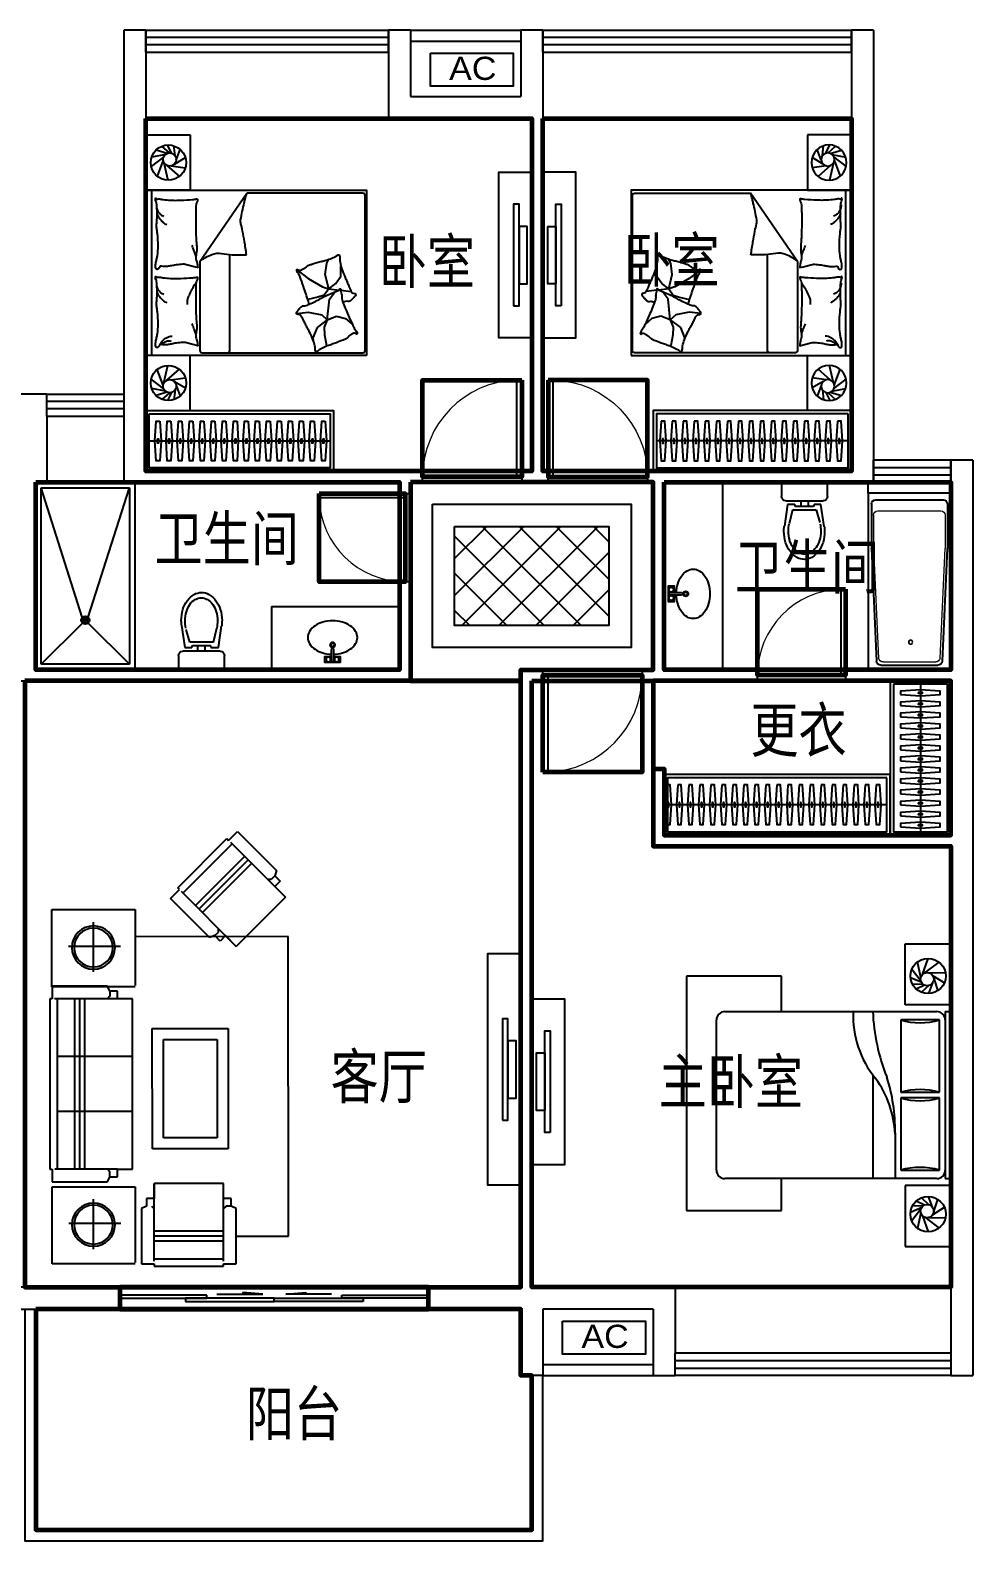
# Model space of a CAD drawing. Extents: x 864767 to 895467, y -830733 to -803533.
# Drawn here: x 886917 to 895467, y -817233 to -803533 of the extents above; entities that cross this region are included whole.
import ezdxf

# ---------------------------------------------------------------- set-up
doc = ezdxf.new("R2010")
doc.units = 0
doc.header["$LTSCALE"] = 1000
doc.header["$MEASUREMENT"] = 0
doc.layers.get('0').update_dxf_attribs({"linetype": 'CONTINUOUS'})
for name, color, linetype in [('0-栏杆', 165, 'CONTINUOUS'), ('area', 6, 'CONTINUOUS'), ('BALCONY', 147, 'CONTINUOUS'), ('BATH', 8, 'CONTINUOUS'), ('F', 8, 'CONTINUOUS'), ('FUR', 8, 'CONTINUOUS'), ('K_EQUIPMENT', 4, 'CONTINUOUS'), ('text', 75, 'CONTINUOUS'), ('TOTHER', 145, 'CONTINUOUS'), ('WALL', 2, 'CONTINUOUS'), ('WC', 157, 'CONTINUOUS'), ('WINDOW', 4, 'CONTINUOUS'), ('家具', 8, 'CONTINUOUS')]:
    doc.layers.add(name, color=color, linetype=linetype)
for name, color, linetype, lineweight in [('GT_卧室', 1, 'CONTINUOUS', 60), ('GT_卫生间', 5, 'CONTINUOUS', 60), ('GT_客厅', 2, 'CONTINUOUS', 60), ('GT_衣帽间', 85, 'CONTINUOUS', 60), ('GT_过道', 30, 'CONTINUOUS', 60), ('GT_门', 245, 'CONTINUOUS', 60), ('GT_阳台', 6, 'CONTINUOUS', 60)]:
    doc.layers.add(name, color=color, linetype=linetype, lineweight=lineweight)
doc.styles.add('HZ', font='zbtxt.shx', dxfattribs={"bigfont": 'zbhz.shx'})
doc.styles.add('黑体', font='simhei.ttf')

# ---------------------------------------------------------------- blocks, each defined once
blk = doc.blocks.new('*U34')
blk.add_line((-970, -275), (1020, -275))
for points in [[(-1000, 0), (1050, 0), (1050, -550), (-1000, -550)], [(-970, -30), (1020, -30), (1020, -520), (-970, -520)]]:
    blk.add_lwpolyline(points, close=True)
at = {"elevation": 0}
for points in [[(-874, -95), (-862, -275), (-874, -455), (-906, -455), (-918, -275), (-906, -95)], [(-774, -95), (-762, -275), (-774, -455), (-806, -455), (-818, -275), (-806, -95)], [(-674, -95), (-662, -275), (-674, -455), (-706, -455), (-718, -275), (-706, -95)], [(-574, -95), (-562, -275), (-574, -455), (-606, -455), (-618, -275), (-606, -95)], [(-474, -95), (-462, -275), (-474, -455), (-506, -455), (-518, -275), (-506, -95)], [(-374, -95), (-362, -275), (-374, -455), (-406, -455), (-418, -275), (-406, -95)], [(-274, -95), (-262, -275), (-274, -455), (-306, -455), (-318, -275), (-306, -95)], [(-174, -95), (-162, -275), (-174, -455), (-206, -455), (-218, -275), (-206, -95)], [(-74, -95), (-62, -275), (-74, -455), (-106, -455), (-118, -275), (-106, -95)], [(26, -95), (38, -275), (26, -455), (-6, -455), (-18, -275), (-6, -95)], [(126, -95), (138, -275), (126, -455), (94, -455), (82, -275), (94, -95)], [(226, -95), (238, -275), (226, -455), (194, -455), (182, -275), (194, -95)], [(326, -95), (338, -275), (326, -455), (294, -455), (282, -275), (294, -95)], [(426, -95), (438, -275), (426, -455), (394, -455), (382, -275), (394, -95)], [(526, -95), (538, -275), (526, -455), (494, -455), (482, -275), (494, -95)], [(626, -95), (638, -275), (626, -455), (594, -455), (582, -275), (594, -95)], [(726, -95), (738, -275), (726, -455), (694, -455), (682, -275), (694, -95)], [(826, -95), (838, -275), (826, -455), (794, -455), (782, -275), (794, -95)], [(926, -95), (938, -275), (926, -455), (894, -455), (882, -275), (894, -95)], [(1026, -95), (1038, -275), (1026, -455), (994, -455), (982, -275), (994, -95)]]:
    blk.add_lwpolyline(points, close=True, dxfattribs=at)
at = {"ltscale": 15, "elevation": 0}
for points in [[(-894, -255), (-886, -255), (-886, -295), (-894, -295)], [(-794, -255), (-786, -255), (-786, -295), (-794, -295)], [(-694, -255), (-686, -255), (-686, -295), (-694, -295)], [(-594, -255), (-586, -255), (-586, -295), (-594, -295)], [(-494, -255), (-486, -255), (-486, -295), (-494, -295)], [(-394, -255), (-386, -255), (-386, -295), (-394, -295)], [(-294, -255), (-286, -255), (-286, -295), (-294, -295)], [(-194, -255), (-186, -255), (-186, -295), (-194, -295)], [(-94, -255), (-86, -255), (-86, -295), (-94, -295)], [(6, -255), (14, -255), (14, -295), (6, -295)], [(106, -255), (114, -255), (114, -295), (106, -295)], [(206, -255), (214, -255), (214, -295), (206, -295)], [(306, -255), (314, -255), (314, -295), (306, -295)], [(406, -255), (414, -255), (414, -295), (406, -295)], [(506, -255), (514, -255), (514, -295), (506, -295)], [(606, -255), (614, -255), (614, -295), (606, -295)], [(706, -255), (714, -255), (714, -295), (706, -295)], [(806, -255), (814, -255), (814, -295), (806, -295)], [(906, -255), (914, -255), (914, -295), (906, -295)], [(1006, -255), (1014, -255), (1014, -295), (1006, -295)]]:
    blk.add_lwpolyline(points, close=True, dxfattribs=at)
blk = doc.blocks.new('*U35')
blk.add_line((-970, -275), (370, -275))
for points in [[(-1000, 0), (400, 0), (400, -550), (-1000, -550)], [(-970, -30), (370, -30), (370, -520), (-970, -520)]]:
    blk.add_lwpolyline(points, close=True)
at = {"elevation": 0}
for points in [[(-874, -95), (-862, -275), (-874, -455), (-906, -455), (-918, -275), (-906, -95)], [(-774, -95), (-762, -275), (-774, -455), (-806, -455), (-818, -275), (-806, -95)], [(-674, -95), (-662, -275), (-674, -455), (-706, -455), (-718, -275), (-706, -95)], [(-574, -95), (-562, -275), (-574, -455), (-606, -455), (-618, -275), (-606, -95)], [(-474, -95), (-462, -275), (-474, -455), (-506, -455), (-518, -275), (-506, -95)], [(-374, -95), (-362, -275), (-374, -455), (-406, -455), (-418, -275), (-406, -95)], [(-274, -95), (-262, -275), (-274, -455), (-306, -455), (-318, -275), (-306, -95)], [(-174, -95), (-162, -275), (-174, -455), (-206, -455), (-218, -275), (-206, -95)], [(-74, -95), (-62, -275), (-74, -455), (-106, -455), (-118, -275), (-106, -95)], [(26, -95), (38, -275), (26, -455), (-6, -455), (-18, -275), (-6, -95)], [(126, -95), (138, -275), (126, -455), (94, -455), (82, -275), (94, -95)], [(226, -95), (238, -275), (226, -455), (194, -455), (182, -275), (194, -95)], [(326, -95), (338, -275), (326, -455), (294, -455), (282, -275), (294, -95)]]:
    blk.add_lwpolyline(points, close=True, dxfattribs=at)
at = {"ltscale": 15, "elevation": 0}
for points in [[(-894, -255), (-886, -255), (-886, -295), (-894, -295)], [(-794, -255), (-786, -255), (-786, -295), (-794, -295)], [(-694, -255), (-686, -255), (-686, -295), (-694, -295)], [(-594, -255), (-586, -255), (-586, -295), (-594, -295)], [(-494, -255), (-486, -255), (-486, -295), (-494, -295)], [(-394, -255), (-386, -255), (-386, -295), (-394, -295)], [(-294, -255), (-286, -255), (-286, -295), (-294, -295)], [(-194, -255), (-186, -255), (-186, -295), (-194, -295)], [(-94, -255), (-86, -255), (-86, -295), (-94, -295)], [(6, -255), (14, -255), (14, -295), (6, -295)], [(106, -255), (114, -255), (114, -295), (106, -295)], [(206, -255), (214, -255), (214, -295), (206, -295)], [(306, -255), (314, -255), (314, -295), (306, -295)]]:
    blk.add_lwpolyline(points, close=True, dxfattribs=at)
blk = doc.blocks.new('A$C0A1D271E')
at = {"layer": '家具', "color": 252}
for p, q in [((56, 202), (27, 398)), ((100, 250), (71, 377)), ((316, 250), (348, 364)), ((389, 400), (359, 202)), ((40, 168), (378, 168)), ((123, 202), (56, 202)), ((100, 250), (316, 250)), ((128, 220), (123, 202)), ((290, 220), (128, 220)), ((175, 168), (175, 220)), ((242, 168), (242, 220)), ((297, 202), (290, 220)), ((359, 202), (297, 202)), ((0, 0), (0, 128)), ((418, 0), (0, 0)), ((418, 128), (418, 0))]:
    blk.add_line(p, q, dxfattribs=at)
for centre, radius, start, end in [((208, 565), 135, 89.7075, 119.5446), ((208, 565), 135, 59.8705, 89.7075), ((293, 469), 266, 143.8717, 163.0538), ((287, 464), 221, 144.9339, 163.7883), ((241, 507), 201, 119.5446, 143.8717), ((241, 497), 164, 120.5452, 144.9339), ((211, 547), 105, 90, 120.5452), ((211, 547), 105, 59.4548, 90), ((181, 497), 164, 35.0661, 59.4548), ((175, 508), 201, 35.5434, 59.8705), ((134, 464), 221, 16.2117, 35.0661), ((123, 470), 266, 16.3613, 35.5434), ((375, 444), 352, 163.0538, 179.7075), ((375, 444), 352, 179.7075, 187.4876), ((362, 443), 298, 163.7883, 180), ((362, 443), 298, 180, 192.7964), ((60, 443), 298, 0, 16.2117), ((60, 443), 298, 347.2036, 0), ((40, 446), 352, 359.7075, 16.3613), ((40, 446), 352, 352.2311, 359.7075), ((40, 128), 40, 90, 180), ((378, 128), 40, 0, 90)]:
    blk.add_arc(centre, radius, start, end, dxfattribs=at)
blk = doc.blocks.new('A$C6BB233E2')
at = {"layer": 'TOTHER', "color": 252}
blk.add_lwpolyline([(237, 304, -0.059092), (314, 292, -0.080492), (384, 259, -0.107066), (434, 207, -0.138385), (450, 152, -0.138385), (434, 97, -0.107066), (384, 45, -0.080492), (314, 12, -0.068315), (225, 0, -0.068315), (136, 12, -0.080492), (66, 45, -0.107066), (15, 97, -0.138385), (0, 152, -0.138385), (15, 207, -0.107066), (66, 259, -0.080492), (136, 292, -0.059092), (213, 304, -0.059092)], format="xyb", dxfattribs=at)
blk.add_lwpolyline([(237, 323), (295, 323), (295, 378), (154, 378), (154, 323), (213, 323)], dxfattribs=at)
blk.add_lwpolyline([(237, 356), (237, 265, -0.075451), (236, 259, -0.085787), (234, 254, -0.106069), (229, 250, -0.126813), (225, 249, -0.126813), (220, 250, -0.106069), (216, 254, -0.085787), (214, 259, -0.075451), (213, 265), (213, 356, -0.075451), (214, 363, -0.085787), (216, 368, -0.106069), (220, 371, -0.126813), (225, 373, -0.126813), (229, 371, -0.106069), (234, 368, -0.085787), (236, 363, -0.075451)], format="xyb", close=True, dxfattribs=at)
for centre, radius in [((187, 351), 21.7), ((263, 351), 21.7), ((225, 220), 23.7), ((225, 220), 16)]:
    blk.add_circle(centre, radius, dxfattribs=at)
blk = doc.blocks.new('A$C79890BC7')
at = {"color": 252}
for points in [[(2140, 718159), (2091, 718159), (2091, 719080), (2140, 719080)], [(2091, 718359), (2018, 718359), (2018, 718880), (2091, 718880)]]:
    blk.add_lwpolyline(points, close=True, dxfattribs=at)
blk = doc.blocks.new('A$C6AB5504A')
at = {"layer": 'F'}
for p, q in [((1985, 2744), (2397, 2744)), ((1985, 2191), (1985, 2744)), ((2397, 2744), (2397, 2191)), ((2142, 2467), (2193, 2612)), ((2124, 2411), (2044, 2511)), ((2126, 2439), (2095, 2579)), ((2163, 2480), (2291, 2578)), ((2198, 2481), (2349, 2484)), ((862, 2449), (0, 2449)), ((0, 2449), (0, 325)), ((862, 2129), (862, 2449)), ((2130, 2396), (2033, 2436)), ((2143, 2379), (2052, 2375)), ((2159, 2368), (2084, 2334)), ((2198, 2365), (2133, 2304)), ((2233, 2390), (2196, 2292)), ((2232, 2458), (2340, 2390)), ((2243, 2428), (2281, 2319)), ((348, 2129), (2271, 2129)), ((2397, 2191), (1985, 2191)), ((2346, 2129), (2397, 2129)), ((2346, 2129), (2346, 615)), ((2397, 2129), (2397, 615)), ((273, 690), (273, 2053)), ((2296, 2053), (1943, 2053)), ((1943, 2053), (1943, 1397)), ((2296, 1397), (2296, 2053)), ((1690, 1549), (1690, 615)), ((1943, 1397), (2296, 1397)), ((2296, 1347), (1943, 1347)), ((1943, 1347), (1943, 690)), ((2296, 690), (2296, 1347)), ((1892, 1031), (1892, 615)), ((1943, 690), (2296, 690)), ((2271, 615), (348, 615)), ((862, 325), (862, 615)), ((2397, 553), (1985, 553)), ((1985, 553), (1985, 0)), ((2346, 615), (2397, 615)), ((2397, 0), (2397, 553)), ((2198, 378), (2133, 440)), ((2233, 354), (2196, 452)), ((2243, 316), (2281, 425)), ((0, 325), (862, 325)), ((2130, 348), (2033, 307)), ((2124, 333), (2044, 232)), ((2143, 365), (2052, 368)), ((2159, 375), (2084, 409)), ((2126, 305), (2095, 165)), ((2142, 276), (2193, 132)), ((2232, 286), (2340, 354)), ((2163, 264), (2291, 166)), ((2198, 262), (2349, 259)), ((1985, 0), (2397, 0))]:
    blk.add_line(p, q, dxfattribs=at)
for centre, radius in [((2192, 2452), 160), ((2183, 2423), 60), ((2192, 292), 160), ((2183, 320), 60)]:
    blk.add_circle(centre, radius, dxfattribs=at)
for centre, radius, start, end in [((348, 2053), 75.7, 90, 180), ((2403, 2091), 892, 177.5673, 219.5461), ((3545, 2214), 1857, 182.616, 201.4069), ((2271, 2053), 75.7, 0, 90), ((2119, 2659), 631, 253.7398, 286.2602), ((965, 977), 928, 2.5398, 36.0403), ((309, 1052), 1584, 359.2582, 17.8034), ((2119, 791), 631, 73.7398, 106.2602), ((2119, 1952), 631, 253.7398, 286.2602), ((348, 690), 75.7, 180, 270), ((2119, 85), 631, 73.7398, 106.2602), ((2271, 690), 75.7, 270, 0)]:
    blk.add_arc(centre, radius, start, end, dxfattribs=at)
blk = doc.blocks.new('66666')
at = {"layer": 'FUR'}
for p, q in [((-313037, -721735), (-313037, -721235)), ((-313037, -721235), (-312637, -721235)), ((-312637, -721235), (-312637, -721735)), ((-312875, -721433), (-312989, -721521)), ((-312859, -721411), (-312985, -721436)), ((-312845, -721403), (-312945, -721372)), ((-312824, -721398), (-312892, -721337)), ((-312805, -721400), (-312840, -721326)), ((-312773, -721423), (-312783, -721334)), ((-312779, -721500), (-312679, -721441)), ((-312762, -721465), (-312727, -721366)), ((-312881, -721465), (-312935, -721609)), ((-312874, -721488), (-312838, -721646)), ((-312847, -721512), (-312734, -721612)), ((-312807, -721516), (-312680, -721533)), ((-312637, -721735), (-313037, -721735)), ((-312985, -723235), (-312985, -721735)), ((-312548, -722382), (-312121, -721764)), ((-311069, -721764), (-312121, -721764)), ((-311049, -723190), (-311049, -721784)), ((-312548, -722382), (-312548, -723190)), ((-312276, -723190), (-312276, -722320)), ((-311410, -722501), (-311397, -722399)), ((-311397, -722399), (-311377, -722363)), ((-311669, -722458), (-311565, -722537)), ((-311565, -722537), (-311434, -722612)), ((-311379, -722630), (-311410, -722501)), ((-311316, -722581), (-311268, -722515)), ((-311268, -722515), (-311268, -722422)), ((-311434, -722612), (-311379, -722630)), ((-311379, -722630), (-311420, -722687)), ((-311379, -722630), (-311316, -722581)), ((-311379, -722630), (-311285, -722642)), ((-311337, -722676), (-311328, -722663)), ((-311270, -722644), (-311175, -722655)), ((-311478, -722707), (-311567, -722727)), ((-311420, -722687), (-311478, -722707)), ((-311392, -722911), (-311373, -722725)), ((-311373, -722725), (-311337, -722676)), ((-311669, -722854), (-311566, -722841)), ((-311566, -722841), (-311443, -722866)), ((-311392, -722911), (-311485, -722980)), ((-311443, -722866), (-311392, -722911)), ((-311392, -722911), (-311419, -722978)), ((-311392, -722911), (-311309, -722880)), ((-311309, -722880), (-311227, -722901)), ((-311227, -722901), (-311164, -722954)), ((-311485, -722980), (-311523, -723075)), ((-311523, -723075), (-311519, -723099)), ((-311419, -722978), (-311416, -723047)), ((-311416, -723047), (-311399, -723145)), ((-312528, -723210), (-311069, -723210)), ((-311399, -723145), (-311392, -723148)), ((-312638, -723235), (-313037, -723235)), ((-312637, -723235), (-313037, -723235)), ((-313037, -723235), (-313037, -723735)), ((-312874, -723483), (-312838, -723325)), ((-312847, -723459), (-312734, -723359)), ((-312637, -723735), (-312637, -723235)), ((-312875, -723537), (-312989, -723450)), ((-312881, -723505), (-312935, -723362)), ((-312807, -723455), (-312680, -723438)), ((-312779, -723471), (-312679, -723530)), ((-312859, -723560), (-312985, -723535)), ((-312845, -723568), (-312945, -723599)), ((-312824, -723573), (-312892, -723634)), ((-312805, -723570), (-312840, -723645)), ((-312773, -723548), (-312783, -723637)), ((-312762, -723506), (-312727, -723605)), ((-313037, -723735), (-312637, -723735))]:
    blk.add_line(p, q, dxfattribs=at)
blk.add_lwpolyline([(-311037, -723235), (-313037, -723235), (-313037, -721735), (-311037, -721735)], close=True, dxfattribs=at)
for points in [[(-312910, -722425, -0.263368), (-312929, -722453, -0.494818), (-312948, -722444, -0.049225), (-312949, -722426, -0.036831), (-312948, -722403, -0.031893), (-312940, -722365, 0.035782), (-312933, -722331, 0.032941), (-312927, -722241, 0.026564), (-312933, -722130, 0.017905), (-312938, -722092, -0.033397), (-312940, -722072, -0.03204), (-312939, -722035, 0.018442), (-312936, -721971, 0.010837), (-312937, -721906, 0.014624), (-312940, -721858, 0.111249), (-312947, -721836, -0.153708), (-312951, -721819, -0.076444), (-312950, -721811, -0.215512), (-312948, -721809, -0.585858), (-312945, -721812, 0.363489), (-312942, -721817, 0.191716), (-312931, -721817, -0.129675), (-312914, -721815, -0.01735), (-312897, -721818, 0.019326), (-312882, -721821, 0.018818), (-312814, -721827, 0.021828), (-312754, -721828, 0.006204), (-312721, -721827, 0.001963), (-312614, -721821, 0.028341), (-312578, -721816, -0.117014), (-312569, -721817, -0.36606), (-312568, -721818, -0.03973), (-312570, -721832, -0.048309), (-312576, -721846, 0.062981), (-312580, -721856, 0.04058), (-312583, -721880, 0.014345), (-312585, -721946, 0.005484), (-312585, -722072, 0.007153), (-312582, -722168, 0.008762), (-312579, -722211, -0.008153), (-312576, -722256, -0.06251), (-312581, -722313, 0.078669), (-312583, -722359, 0.047825), (-312578, -722381, -0.034494), (-312570, -722412, -0.023571), (-312567, -722437, -0.510228), (-312569, -722438), (-312599, -722431), (-312681, -722410, 0.073041), (-312701, -722408, 0.023305), (-312762, -722414, 0.018299), (-312785, -722418, -0.01097), (-312823, -722425, -0.042281), (-312857, -722428, -0.027201), (-312910, -722425)], [(-312125, -722321, 0.007867), (-312143, -722204, 0.009508), (-312161, -722107, 0.006616), (-312175, -722042, -0.023828), (-312179, -722024, -0.080713), (-312178, -722005, -0.009591), (-312146, -721853, -0.013133), (-312138, -721819, -0.007859), (-312121, -721764)], [(-312942, -721869, 0.088153), (-312938, -721904, 0.088153), (-312923, -721935, 0.077547), (-312902, -721957, 0.077547), (-312874, -721971)], [(-312936, -721951, 0.027842), (-312926, -721975, 0.048685), (-312918, -721988, 0.023666), (-312893, -722016, 0.031223), (-312873, -722035, 0.046801), (-312865, -722040, 0.023191), (-312848, -722048)], [(-312583, -722335, 0.009729), (-312592, -722308, 0.009729), (-312602, -722281, 0.007971), (-312611, -722259, 0.007971), (-312621, -722237)], [(-312548, -722382, -0.085272), (-312438, -722319, -0.124044), (-312351, -722309), (-312255, -722323), (-312125, -722321)], [(-311556, -722772, 0.025626), (-311559, -722760, 0.0108), (-311601, -722631, 0.00456), (-311632, -722543, 0.01125), (-311646, -722508, 0.069394), (-311657, -722489, -0.079756), (-311666, -722473, -0.106399), (-311669, -722458, -0.328642), (-311665, -722454, -0.299547), (-311659, -722456, 0.189917), (-311650, -722462, 0.033518), (-311640, -722463, 0.075627), (-311635, -722462, 0.053489), (-311627, -722459, 0.017838), (-311605, -722447, 0.038394), (-311581, -722430, -0.059529), (-311565, -722420, -0.035943), (-311539, -722409, -0.011245), (-311452, -722384, -0.006203), (-311413, -722373, 0.010783), (-311390, -722367, 0.019485), (-311377, -722363, 0.005062), (-311326, -722343, 0.101392), (-311301, -722326, -0.223768), (-311288, -722321, -0.25558), (-311283, -722325, -0.081563), (-311278, -722340, -0.071805), (-311278, -722357, 0.069985), (-311278, -722375, 0.03546), (-311265, -722434, 0.029432), (-311240, -722503, 0.001554), (-311226, -722537, -0.00152), (-311211, -722571, -0.004735), (-311196, -722606, 0.00382), (-311178, -722650, 0.296001), (-311146, -722672, -0.649774), (-311137, -722693, -0.02319), (-311142, -722698, 0.0288), (-311145, -722701, 0.005727), (-311151, -722708, -0.004358), (-311159, -722717, -0.027528), (-311176, -722734, -0.046214), (-311187, -722742, -0.194121), (-311204, -722745, 0.133719), (-311228, -722746, 0.005779), (-311250, -722754, 0.008882)], [(-312910, -723134, -0.263368), (-312929, -723162, -0.494818), (-312948, -723153, -0.049225), (-312949, -723136, -0.036831), (-312948, -723112, -0.031893), (-312940, -723074, 0.035782), (-312933, -723040, 0.032941), (-312927, -722950, 0.026564), (-312933, -722839, 0.017905), (-312938, -722802, -0.033397), (-312940, -722781, -0.03204), (-312939, -722744, 0.018442), (-312936, -722680, 0.010837), (-312937, -722615, 0.014624), (-312940, -722567, 0.111249), (-312947, -722545, -0.153708), (-312951, -722528, -0.076444), (-312950, -722520, -0.215512), (-312948, -722519, -0.585858), (-312945, -722521, 0.363489), (-312942, -722526, 0.191716), (-312931, -722526, -0.129675), (-312914, -722524, -0.01735), (-312897, -722527, 0.019326), (-312882, -722530, 0.018818), (-312814, -722536, 0.021828), (-312754, -722537, 0.006204), (-312721, -722536, 0.001963), (-312614, -722530, 0.028341), (-312578, -722526, -0.117014), (-312569, -722526, -0.36606), (-312568, -722527, -0.03973), (-312570, -722541, -0.048309), (-312576, -722555, 0.062981), (-312580, -722565, 0.04058), (-312583, -722589, 0.014345), (-312585, -722656, 0.005484), (-312585, -722781, 0.007153), (-312582, -722877, 0.008762), (-312579, -722920, -0.008153), (-312576, -722965, -0.06251), (-312581, -723023, 0.078669), (-312583, -723068, 0.047825), (-312578, -723091, -0.034494), (-312570, -723121, -0.023571), (-312567, -723147, -0.510228), (-312569, -723148), (-312599, -723140), (-312681, -723119, 0.073041), (-312701, -723118, 0.023305), (-312762, -723123, 0.018299), (-312785, -723127, -0.01097), (-312823, -723135, -0.042281), (-312857, -723138, -0.027201), (-312910, -723135)], [(-312942, -722579, 0.088153), (-312938, -722613, 0.088153), (-312923, -722644, 0.077547), (-312902, -722666, 0.077547), (-312874, -722680)], [(-312936, -722661, 0.027842), (-312926, -722684, 0.048685), (-312918, -722697, 0.023666), (-312893, -722725, 0.031223), (-312873, -722744, 0.046801), (-312865, -722749, 0.023191), (-312848, -722757)], [(-312582, -722575, 0.016108), (-312608, -722614, 0.024599), (-312623, -722641, 0.009477), (-312646, -722690, 0.015937), (-312659, -722719, 0.072521), (-312662, -722736, 0.033339), (-312662, -722772)], [(-312583, -723044, 0.009729), (-312592, -723017, 0.009729), (-312602, -722990, 0.007971), (-312611, -722968, 0.007971), (-312621, -722947)], [(-312910, -723135, -0.077379), (-312885, -723100, -0.077379), (-312850, -723074, -0.047525), (-312825, -723064, -0.047525), (-312799, -723059)], [(-312894, -723136, -0.05369), (-312881, -723122, -0.070312), (-312869, -723114, -0.015448), (-312860, -723110, -0.013244), (-312850, -723106, -0.082127), (-312832, -723103, -0.064164), (-312809, -723106)]]:
    blk.add_lwpolyline(points, format="xyb", dxfattribs=at)
blk.add_lwpolyline([(-311454, -723177, 0.101392), (-311478, -723196, -0.223768), (-311491, -723202, -0.25558), (-311496, -723199, -0.081563), (-311502, -723184, -0.071805), (-311503, -723167, 0.069985), (-311505, -723149, 0.03546), (-311522, -723091, 0.029432), (-311552, -723024, 0.001554), (-311569, -722992, -0.00152), (-311586, -722959, -0.004735), (-311604, -722925, 0.00382), (-311625, -722883, 0.296001), (-311659, -722863, -0.649774), (-311669, -722843, -0.02319), (-311665, -722838, 0.0288), (-311662, -722834, 0.005727), (-311657, -722827, -0.004358), (-311650, -722818, -0.027528), (-311634, -722799, -0.046214), (-311623, -722790, -0.194121), (-311607, -722786, 0.133719), (-311583, -722783, 0.011505), (-311541, -722764, 0.008882), (-311487, -722738, 0.012426), (-311419, -722701, -0.033612), (-311393, -722688), (-311336, -722665), (-311293, -722647, 0.224341), (-311280, -722633, -0.722772), (-311271, -722633, -0.103513), (-311270, -722636, 0.053465), (-311270, -722644, 0.030109), (-311265, -722667, -0.031436), (-311261, -722689, -0.05324), (-311261, -722704, 0.05518), (-311260, -722719, 0.056271), (-311254, -722744, 0.0108), (-311202, -722870, 0.00456), (-311164, -722954, 0.01125), (-311148, -722988, 0.069394), (-311135, -723006, -0.079756), (-311125, -723022, -0.106399), (-311121, -723037, -0.328642), (-311125, -723041, -0.299547), (-311131, -723039, 0.189917), (-311140, -723034, 0.033518), (-311151, -723034, 0.075627), (-311155, -723035, 0.053489), (-311163, -723038, 0.017838), (-311184, -723052, 0.038394), (-311207, -723071, -0.059529), (-311222, -723083, -0.035943), (-311247, -723095, -0.011245), (-311331, -723127, -0.006203), (-311370, -723141, 0.010783), (-311392, -723148, 0.019485), (-311405, -723154, 0.005062)], format="xyb", close=True, dxfattribs=at)
for centre, radius in [((-312833, -721486), 160), ((-312822, -721458), 60), ((-312833, -723485), 160), ((-312822, -723513), 60)]:
    blk.add_circle(centre, radius, dxfattribs=at)
for centre, start, end in [((-311069, -721784), 0, 90), ((-312528, -723190), 180, 270), ((-312296, -723190), 270, 0), ((-311069, -723190), 270, 0)]:
    blk.add_arc(centre, 20, start, end, dxfattribs=at)
at = {"layer": 'FUR', "oblique": -180, "text_generation_flag": 4, "width": 0.8, "flags": 9}
for tag, p in [('XSIZE', (-312833, -721486)), ('YSIZE', (-312833, -721486)), ('XSIZE', (-312833, -723485)), ('YSIZE', (-312833, -723485))]:
    blk.add_attdef(tag, p, '', height=0.5, rotation=180, dxfattribs=at)
blk = doc.blocks.new('*U36')
blk.add_line((-970, -275), (770, -275))
for points in [[(-1000, 0), (800, 0), (800, -550), (-1000, -550)], [(-970, -30), (770, -30), (770, -520), (-970, -520)]]:
    blk.add_lwpolyline(points, close=True)
at = {"elevation": 0}
for points in [[(-874, -95), (-862, -275), (-874, -455), (-906, -455), (-918, -275), (-906, -95)], [(-774, -95), (-762, -275), (-774, -455), (-806, -455), (-818, -275), (-806, -95)], [(-674, -95), (-662, -275), (-674, -455), (-706, -455), (-718, -275), (-706, -95)], [(-574, -95), (-562, -275), (-574, -455), (-606, -455), (-618, -275), (-606, -95)], [(-474, -95), (-462, -275), (-474, -455), (-506, -455), (-518, -275), (-506, -95)], [(-374, -95), (-362, -275), (-374, -455), (-406, -455), (-418, -275), (-406, -95)], [(-274, -95), (-262, -275), (-274, -455), (-306, -455), (-318, -275), (-306, -95)], [(-174, -95), (-162, -275), (-174, -455), (-206, -455), (-218, -275), (-206, -95)], [(-74, -95), (-62, -275), (-74, -455), (-106, -455), (-118, -275), (-106, -95)], [(26, -95), (38, -275), (26, -455), (-6, -455), (-18, -275), (-6, -95)], [(126, -95), (138, -275), (126, -455), (94, -455), (82, -275), (94, -95)], [(226, -95), (238, -275), (226, -455), (194, -455), (182, -275), (194, -95)], [(326, -95), (338, -275), (326, -455), (294, -455), (282, -275), (294, -95)], [(426, -95), (438, -275), (426, -455), (394, -455), (382, -275), (394, -95)], [(526, -95), (538, -275), (526, -455), (494, -455), (482, -275), (494, -95)], [(626, -95), (638, -275), (626, -455), (594, -455), (582, -275), (594, -95)], [(726, -95), (738, -275), (726, -455), (694, -455), (682, -275), (694, -95)]]:
    blk.add_lwpolyline(points, close=True, dxfattribs=at)
at = {"ltscale": 15, "elevation": 0}
for points in [[(-894, -255), (-886, -255), (-886, -295), (-894, -295)], [(-794, -255), (-786, -255), (-786, -295), (-794, -295)], [(-694, -255), (-686, -255), (-686, -295), (-694, -295)], [(-594, -255), (-586, -255), (-586, -295), (-594, -295)], [(-494, -255), (-486, -255), (-486, -295), (-494, -295)], [(-394, -255), (-386, -255), (-386, -295), (-394, -295)], [(-294, -255), (-286, -255), (-286, -295), (-294, -295)], [(-194, -255), (-186, -255), (-186, -295), (-194, -295)], [(-94, -255), (-86, -255), (-86, -295), (-94, -295)], [(6, -255), (14, -255), (14, -295), (6, -295)], [(106, -255), (114, -255), (114, -295), (106, -295)], [(206, -255), (214, -255), (214, -295), (206, -295)], [(306, -255), (314, -255), (314, -295), (306, -295)], [(406, -255), (414, -255), (414, -295), (406, -295)], [(506, -255), (514, -255), (514, -295), (506, -295)], [(606, -255), (614, -255), (614, -295), (606, -295)], [(706, -255), (714, -255), (714, -295), (706, -295)]]:
    blk.add_lwpolyline(points, close=True, dxfattribs=at)
blk = doc.blocks.new('*U38')
blk.add_line((-970, -275), (670, -275))
for points in [[(-1000, 0), (700, 0), (700, -550), (-1000, -550)], [(-970, -30), (670, -30), (670, -520), (-970, -520)]]:
    blk.add_lwpolyline(points, close=True)
at = {"elevation": 0}
for points in [[(-874, -95), (-862, -275), (-874, -455), (-906, -455), (-918, -275), (-906, -95)], [(-774, -95), (-762, -275), (-774, -455), (-806, -455), (-818, -275), (-806, -95)], [(-674, -95), (-662, -275), (-674, -455), (-706, -455), (-718, -275), (-706, -95)], [(-574, -95), (-562, -275), (-574, -455), (-606, -455), (-618, -275), (-606, -95)], [(-474, -95), (-462, -275), (-474, -455), (-506, -455), (-518, -275), (-506, -95)], [(-374, -95), (-362, -275), (-374, -455), (-406, -455), (-418, -275), (-406, -95)], [(-274, -95), (-262, -275), (-274, -455), (-306, -455), (-318, -275), (-306, -95)], [(-174, -95), (-162, -275), (-174, -455), (-206, -455), (-218, -275), (-206, -95)], [(-74, -95), (-62, -275), (-74, -455), (-106, -455), (-118, -275), (-106, -95)], [(26, -95), (38, -275), (26, -455), (-6, -455), (-18, -275), (-6, -95)], [(126, -95), (138, -275), (126, -455), (94, -455), (82, -275), (94, -95)], [(226, -95), (238, -275), (226, -455), (194, -455), (182, -275), (194, -95)], [(326, -95), (338, -275), (326, -455), (294, -455), (282, -275), (294, -95)], [(426, -95), (438, -275), (426, -455), (394, -455), (382, -275), (394, -95)], [(526, -95), (538, -275), (526, -455), (494, -455), (482, -275), (494, -95)], [(626, -95), (638, -275), (626, -455), (594, -455), (582, -275), (594, -95)]]:
    blk.add_lwpolyline(points, close=True, dxfattribs=at)
at = {"ltscale": 15, "elevation": 0}
for points in [[(-894, -255), (-886, -255), (-886, -295), (-894, -295)], [(-794, -255), (-786, -255), (-786, -295), (-794, -295)], [(-694, -255), (-686, -255), (-686, -295), (-694, -295)], [(-594, -255), (-586, -255), (-586, -295), (-594, -295)], [(-494, -255), (-486, -255), (-486, -295), (-494, -295)], [(-394, -255), (-386, -255), (-386, -295), (-394, -295)], [(-294, -255), (-286, -255), (-286, -295), (-294, -295)], [(-194, -255), (-186, -255), (-186, -295), (-194, -295)], [(-94, -255), (-86, -255), (-86, -295), (-94, -295)], [(6, -255), (14, -255), (14, -295), (6, -295)], [(106, -255), (114, -255), (114, -295), (106, -295)], [(206, -255), (214, -255), (214, -295), (206, -295)], [(306, -255), (314, -255), (314, -295), (306, -295)], [(406, -255), (414, -255), (414, -295), (406, -295)], [(506, -255), (514, -255), (514, -295), (506, -295)], [(606, -255), (614, -255), (614, -295), (606, -295)]]:
    blk.add_lwpolyline(points, close=True, dxfattribs=at)
blk = doc.blocks.new('A$C451C0F04')
at = {"layer": 'F'}
for p, q in [((462, 3942, 0), (108, 3588, 0)), ((526, 3846, 0), (124, 3444, 0)), ((542, 3862, 0), (462, 3942, 0)), ((558, 3878, 0), (542, 3862, 0)), ((1004, 3432, 0), (558, 3878, 0)), ((397, 3717, 0), (843, 3271, 0)), ((956, 3384, 0), (510, 3830, 0)), ((108, 3588, 0), (124, 3540, 0)), ((333, 3653, 0), (779, 3207, 0)), ((365, 3685, 0), (811, 3239, 0)), ((124, 3444, 0), (27, 3347, 0)), ((124, 3540, 0), (75, 3492, 0)), ((75, 3492, 0), (124, 3444, 0)), ((124, 3540, 0), (156, 3508, 0)), ((156, 3508, 0), (188, 3508, 0)), ((988, 3416, 0), (1004, 3432, 0)), ((27, 3347, 0), (473, 2901, 0)), ((972, 3400, 0), (473, 2901, 0)), ((714, 2982, 0), (1068, 3335, 0)), ((1068, 3335, 0), (988, 3416, 0)), ((2145, 3234, 0), (1391, 3234, 0)), ((1391, 3234, 0), (1391, 2546, 0)), ((2145, 2535, 0), (2145, 3234, 0)), ((634, 3030, 0), (634, 3062, 0)), ((666, 2998, 0), (634, 3030, 0)), ((1768, 2669, 0), (1768, 3121, 0)), ((0, 273, 0), (1, 2989, 0)), ((1, 2989, 0), (1391, 2988, 0)), ((473, 2901, 0), (569, 2998, 0)), ((569, 2998, 0), (618, 2949, 0)), ((618, 2949, 0), (666, 2998, 0)), ((666, 2998, 0), (714, 2982, 0)), ((1522, 2900, 0), (1993, 2900, 0)), ((1391, 2535, 0), (2145, 2535, 0)), ((1551, 2494, 0), (1619, 2494, 0)), ((1551, 2426, 0), (1551, 2494, 0)), ((1619, 2494, 0), (1642, 2540, 0)), ((1619, 2494, 0), (1619, 2449, 0)), ((1642, 2540, 0), (2142, 2539, 0)), ((2142, 2539, 0), (2142, 2426, 0)), ((1414, 2426, 0), (1551, 2426, 0)), ((1414, 879, 0), (1414, 2426, 0)), ((1551, 2426, 0), (1642, 2426, 0)), ((1619, 2449, 0), (1642, 2426, 0)), ((1642, 2426, 0), (2120, 2426, 0)), ((1846, 879, 0), (1847, 2426, 0)), ((1892, 879, 0), (1892, 2426, 0)), ((1937, 879, 0), (1938, 2426, 0)), ((2097, 2426, 0), (2097, 879, 0)), ((2142, 2426, 0), (2165, 2426, 0)), ((2165, 2426, 0), (2165, 879, 0)), ((546, 2157, 0), (545, 1064, 0)), ((1234, 2157, 0), (546, 2157, 0)), ((1134, 2057, 0), (646, 2057, 0)), ((646, 2057, 0), (646, 1164, 0)), ((1133, 1164, 0), (1134, 2057, 0)), ((1233, 1064, 0), (1234, 2157, 0)), ((1414, 1903, 0), (2097, 1902, 0)), ((1414, 1402, 0), (2097, 1402, 0)), ((646, 1164, 0), (1133, 1164, 0)), ((545, 1064, 0), (1233, 1064, 0)), ((1551, 879, 0), (1414, 879, 0)), ((1551, 811, 0), (1551, 879, 0)), ((1551, 879, 0), (1642, 879, 0)), ((1619, 856, 0), (1642, 879, 0)), ((1619, 811, 0), (1619, 856, 0)), ((1642, 879, 0), (2119, 879, 0)), ((2142, 879, 0), (2142, 765, 0)), ((2165, 879, 0), (2142, 879, 0)), ((588, 751, 0), (1218, 751, 0)), ((588, 614, 0), (588, 751, 0)), ((1218, 751, 0), (1218, 614, 0)), ((1218, 46, 0), (1218, 751, 0)), ((2144, 721, 0), (1391, 721, 0)), ((1391, 721, 0), (1391, 33, 0)), ((1619, 811, 0), (1551, 811, 0)), ((1642, 765, 0), (1619, 811, 0)), ((2142, 765, 0), (1642, 765, 0)), ((2144, 23, 0), (2144, 721, 0)), ((519, 614, 0), (588, 614, 0)), ((519, 546, 0), (519, 614, 0)), ((587, 46, 0), (588, 614, 0)), ((1218, 614, 0), (1286, 614, 0)), ((1286, 614, 0), (1286, 546, 0)), ((1767, 156, 0), (1768, 608, 0)), ((474, 523, 0), (519, 546, 0)), ((474, 23, 0), (474, 523, 0)), ((519, 546, 0), (565, 546, 0)), ((565, 546, 0), (588, 523, 0)), ((1243, 546, 0), (1220, 523, 0)), ((1286, 546, 0), (1332, 523, 0)), ((1332, 523, 0), (1332, 23, 0)), ((588, 319, 0), (1218, 319, 0)), ((1521, 388, 0), (1992, 388, 0)), ((474, 273, 0), (0, 273, 0)), ((588, 273, 0), (1218, 273, 0)), ((588, 228, 0), (1218, 228, 0)), ((587, 23, 0), (474, 23, 0)), ((587, 0, 0), (587, 23, 0)), ((1218, 0, 0), (587, 0, 0)), ((1218, 68, 0), (587, 68, 0)), ((1218, 23, 0), (1218, 0, 0)), ((1332, 23, 0), (1218, 23, 0)), ((1391, 23, 0), (2144, 23, 0))]:
    blk.add_line(p, q, dxfattribs=at)
for centre, radius in [((1768, 2890, 0), 196), ((1768, 2890, 0), 176), ((1768, 377, 0), 196), ((1768, 377, 0), 176)]:
    blk.add_circle(centre, radius, dxfattribs=at)
blk = doc.blocks.new('ddda')
at = {"layer": 'BATH'}
for p, q in [((726796, 201977, 0), (726796, 203677)), ((726796, 203677), (727696, 203677)), ((726846, 202027, 0), (726846, 203627)), ((727219, 202454, 0), (726846, 203627)), ((726846, 203627), (727646, 203627)), ((727272, 202454, 0), (727646, 203627)), ((727646, 203627), (727646, 202027, 0)), ((727696, 203677), (727696, 201977, 0)), ((726846, 202027, 0), (727220, 202401, 0)), ((727246, 202427, 0), (727221, 202427, 0)), ((727246, 202452, 0), (727246, 202427, 0)), ((727246, 202427, 0), (727246, 202402, 0)), ((727271, 202427, 0), (727246, 202427, 0)), ((727646, 202027, 0), (727272, 202401, 0)), ((727696, 201977, 0), (726796, 201977, 0)), ((727646, 202027, 0), (726846, 202027, 0))]:
    blk.add_line(p, q, dxfattribs=at)
for radius in [37.5, 25]:
    blk.add_circle((727246, 202427, 0), radius, dxfattribs=at)
blk = doc.blocks.new('KTJ')
blk.add_lwpolyline([(-274, 148), (476, 148), (476, -152), (-274, -152)], close=True)
at = {"style": 'HZ', "width": 1.1}
blk.add_text('AC', height=210, dxfattribs=at).set_placement((-104, -95))
blk = doc.blocks.new('$DorLib2D$00000001')
for p, q in [((0.45, 0.975), (0.5, 0.975)), ((0.45, 0), (0.45, 0.975)), ((0.5, 0), (0.5, 0.975)), ((0.5, 0), (0.45, 0))]:
    blk.add_line(p, q)
at = {"lineweight": 13}
blk.add_arc((0.475, 0), 0.975, 91.4693, 180, dxfattribs=at)
blk = doc.blocks.new('$WINLIB2D$00000001')
for p, q in [((-0.5, 0.5), (0.5, 0.5)), ((-0.5, 0.5), (-0.5, -0.5)), ((0.5, -0.5), (0.5, 0.5)), ((0.5, 0.1667), (-0.5, 0.1667)), ((0.5, -0.1667), (-0.5, -0.1667)), ((-0.5, -0.5), (0.5, -0.5))]:
    blk.add_line(p, q)
blk = doc.blocks.new('$DorLib2D$00000138')
at = {"color": 0, "linetype": 'Continuous'}
for p, q in [((-0.2875, 0), (-0.2875, 0.1538)), ((-0.2875, 0.1538), (0, 0.1538)), ((0, 0.1538), (0, 0)), ((0.2875, 0.1538), (0, 0.1538)), ((0.2875, 0), (0.2875, 0.1538)), ((-0.5, -0.1399), (-0.5, 0)), ((-0.5, 0), (-0.2187, 0)), ((0, 0), (-0.2875, 0)), ((-0.2187, 0), (-0.2187, -0.1399)), ((0, 0), (0.2875, 0)), ((0.2187, 0), (0.2187, -0.1399)), ((0.5, 0), (0.2187, 0)), ((0.5, 0), (0.5, -0.1946)), ((0.5, -0.1399), (0.5, 0)), ((-0.2187, -0.1399), (-0.5, -0.1399)), ((0.2187, -0.1399), (0.5, -0.1399)), ((-0.1857, -0.186), (-0.037, -0.186)), ((-0.037, -0.186), (-0.1019, -0.2583)), ((-0.1019, -0.2583), (-0.1019, -0.186)), ((0.1857, -0.186), (0.037, -0.186)), ((0.037, -0.186), (0.1019, -0.2583)), ((0.1019, -0.2583), (0.1019, -0.186))]:
    blk.add_line(p, q, dxfattribs=at)
blk = doc.blocks.new('$plan$00000339')
at = {"layer": 'BATH'}
for p, q in [((60, -70), (60, -680)), ((100, -30), (498, -30)), ((502, -30), (1524, -76)), ((1560, -116), (1560, -634)), ((1524, -674), (502, -720)), ((100, -720), (498, -720))]:
    blk.add_line(p, q, dxfattribs=at)
at = {"layer": 'BATH', "lineweight": 13}
for p, q in [((160, -90), (160, -660)), ((200, -50), (500, -50)), ((500, -50), (1495, -96)), ((1530, -136), (1530, -614)), ((1495, -654), (500, -700)), ((200, -700), (500, -700))]:
    blk.add_line(p, q, dxfattribs=at)
at = {"layer": 'BATH'}
for points in [[(0, 0), (1600, 0)], [(0, -750), (0, 0)], [(1600, 0), (1600, -750)], [(1600, -750), (0, -750)]]:
    blk.add_lwpolyline(points, dxfattribs=at)
at = {"layer": 'BATH', "lineweight": 13}
for radius in [20, 16]:
    blk.add_circle((1350, -386), radius, dxfattribs=at)
at = {"layer": 'BATH'}
for centre, start, end in [((100, -70), 90, 180), ((498, -70), 83.7966, 90), ((1520, -116), 0, 83.7966), ((100, -680), 180, 270), ((1520, -634), 276.2034, 0), ((498, -680), 270, 276.2034)]:
    blk.add_arc(centre, 40, start, end, dxfattribs=at)
at = {"layer": 'BATH', "lineweight": 13}
for centre, start, end in [((200, -90), 90, 180), ((1490, -136), 0, 83.3675), ((200, -660), 180, 270), ((1490, -614), 276.6325, 0)]:
    blk.add_arc(centre, 40, start, end, dxfattribs=at)

msp = doc.modelspace()

# ---------------------------------------------------------------- hatches: boundary and pattern name
at = {"layer": 'F'}
h = msp.add_hatch(dxfattribs=at)
h.set_pattern_fill('ANSI37', color=256, scale=150, style=0)
h.set_pattern_definition([(135, (1685957.7, -1001186.08), (168.3798, 168.3798), []), (45, (1685957.7, -1001186.08), (168.3798, -168.3798), [])])
h.paths.add_polyline_path([(890767, -808033), (890767, -808933), (892167, -808933), (892167, -808033)])

# ---------------------------------------------------------------- linework, layer by layer
at = {"color": 252, "elevation": 0}
for points in [[(891467, -806322), (891167, -806322), (891167, -804822), (891467, -804822)], [(891567, -806322), (891867, -806322), (891867, -804822), (891567, -804822)], [(891367, -814008), (891067, -814008), (891067, -811908), (891367, -811908)], [(891467, -813820), (891767, -813820), (891767, -812320), (891467, -812320)]]:
    msp.add_lwpolyline(points, close=True, dxfattribs=at)
at = {"layer": '0-栏杆', "elevation": 0}
for points in [[(886867, -815133), (886867, -817233), (891567, -817233), (891567, -815733)], [(886967, -815133), (886967, -817133), (891467, -817133), (891467, -815733)]]:
    msp.add_lwpolyline(points, dxfattribs=at)
at = {"layer": 'BALCONY'}
for p, q in [((890367, -803533, 0), (891367, -803533, 0)), ((890367, -803633, 0), (891367, -803633, 0)), ((891567, -815633, 0), (892567, -815633, 0)), ((891567, -815733, 0), (892567, -815733, 0))]:
    msp.add_line(p, q, dxfattribs=at)
at = {"layer": 'BATH'}
msp.add_line((894517, -807733, 0), (894517, -807633, 0), dxfattribs=at)
at = {"layer": 'F'}
msp.add_line((887767, -807633, 0), (886967, -807633, 0), dxfattribs=at)
at = {"layer": 'F', "elevation": 0}
for points in [[(890567, -807833), (892367, -807833), (892367, -809133), (890567, -809133)], [(890767, -808033), (892167, -808033), (892167, -808933), (890767, -808933)]]:
    msp.add_lwpolyline(points, close=True, dxfattribs=at)
at = {"layer": 'FUR'}
for p, q in [((893200, -809333, 0), (893200, -807633, 0)), ((889107, -808759, 0), (890267, -808759, 0)), ((889107, -808759, 0), (889107, -809333, 0))]:
    msp.add_line(p, q, dxfattribs=at)
at = {"layer": 'GT_卧室', "elevation": 0}
for points in [[(887967, -804333), (891467, -804333), (891467, -807533), (887967, -807533), (887967, -804333)], [(891567, -804333), (894367, -804333), (894367, -807533), (891567, -807533), (891567, -804333)]]:
    msp.add_lwpolyline(points, dxfattribs=at)
at = {"layer": 'GT_卧室'}
msp.add_lwpolyline([(891467, -809433), (892567, -809433), (892567, -810933), (895267, -810933), (895267, -814933), (891467, -814933), (891467, -809433)], dxfattribs=at)
at = {"layer": 'GT_卫生间', "elevation": 0}
msp.add_lwpolyline([(886967, -807633), (890267, -807633), (890267, -809333), (886967, -809333), (886967, -807633)], dxfattribs=at)
at = {"layer": 'GT_卫生间'}
msp.add_lwpolyline([(892667, -807633), (895267, -807633), (895267, -809333), (892667, -809333), (892667, -807633)], dxfattribs=at)
at = {"layer": 'GT_客厅'}
msp.add_lwpolyline([(886867, -809433), (886867, -814933), (891367, -814933), (891367, -809433), (886867, -809433)], dxfattribs=at)
at = {"layer": 'GT_衣帽间'}
msp.add_lwpolyline([(892567, -809433), (892567, -810233), (892667, -810233), (892667, -810833), (895267, -810833), (895267, -809433), (892567, -809433)], dxfattribs=at)
at = {"layer": 'GT_过道'}
msp.add_lwpolyline([(890367, -807633), (890367, -809433), (891367, -809433), (891367, -809333), (892567, -809333), (892567, -807633), (890367, -807633)], dxfattribs=at)
at = {"layer": 'GT_门'}
for points in [[(891377, -806706), (891377, -807583), (890477, -807583), (890477, -806706), (891377, -806706)], [(891617, -806706), (891617, -807583), (892517, -807583), (892517, -806706), (891617, -806706)], [(889537, -807735), (890317, -807735), (890317, -808535), (889537, -808535), (889537, -807735)], [(894314, -808603), (894314, -809383), (893514, -809383), (893514, -808603), (894314, -808603)], [(891567, -810261), (891567, -809383), (892467, -809383), (892467, -810261), (891567, -810261)], [(887731, -814933), (887731, -815133), (890531, -815133), (890531, -814933), (887731, -814933)]]:
    msp.add_lwpolyline(points, dxfattribs=at)
at = {"layer": 'GT_阳台', "elevation": 0}
msp.add_lwpolyline([(886967, -815133), (886967, -817133), (891467, -817133), (891467, -815733), (891367, -815733), (891367, -815133), (886967, -815133)], dxfattribs=at)
at = {"layer": 'WALL'}
for p, q in [((887767, -803533), (887767, -806833)), ((887967, -803533), (887767, -803533)), ((887967, -803733), (887967, -803533)), ((890367, -803533), (890167, -803533)), ((890167, -803533), (890167, -803733)), ((890367, -803533), (890367, -804133)), ((891367, -803533), (891367, -803633)), ((891567, -803533), (891367, -803533)), ((891367, -803633), (891367, -804133)), ((891567, -803533), (891567, -803533)), ((891567, -803733), (891567, -803533)), ((894567, -803533), (894367, -803533)), ((894367, -803533), (894367, -803733)), ((894567, -803533), (894567, -807433)), ((887967, -803733), (887967, -806933)), ((890167, -803733), (890167, -804333)), ((891567, -803733), (891567, -804233)), ((894367, -803733), (894367, -807533)), ((890367, -804133), (891367, -804133)), ((891567, -804233), (891567, -807533)), ((890167, -804333), (891467, -804333)), ((891467, -804333), (891467, -807533)), ((886967, -806833), (886092, -806833)), ((887067, -806833), (886967, -806833)), ((887067, -807033), (887067, -806833)), ((887767, -806833), (887767, -807033)), ((887067, -807033), (887067, -807633)), ((887767, -807033), (887767, -807533)), ((887967, -806933), (887967, -807533)), ((894567, -807633), (894567, -807433)), ((895467, -807433), (895267, -807433)), ((895267, -807433), (895267, -807633)), ((895467, -807433), (895467, -809333)), ((887767, -807533), (887767, -807633)), ((890367, -807533), (887967, -807533)), ((890477, -807533), (890367, -807533)), ((890477, -807633), (890477, -807533)), ((891467, -807533), (891377, -807533)), ((891377, -807533), (891377, -807633)), ((891617, -807533), (891567, -807533)), ((891617, -807633), (891617, -807533)), ((892667, -807533), (892517, -807533)), ((892517, -807533), (892517, -807633)), ((894367, -807533), (892667, -807533)), ((887067, -807633), (886967, -807633)), ((886967, -807633), (886967, -809333)), ((887867, -807636), (887767, -807633)), ((887870, -807636), (887867, -807636)), ((890267, -807633), (887967, -807633)), ((890267, -807633), (890267, -807735)), ((890267, -807735), (890367, -807735)), ((890367, -807735), (890367, -807633)), ((890367, -807633), (890477, -807633)), ((891377, -807633), (891467, -807633)), ((891467, -807633), (891617, -807633)), ((892517, -807633), (892567, -807633)), ((892567, -807633), (892567, -809333)), ((892667, -807633), (892667, -809333)), ((894467, -807633), (892667, -807633)), ((894467, -807633), (894567, -807633)), ((895267, -807633), (895267, -809333)), ((890367, -808535), (890267, -808535)), ((890267, -808535), (890267, -809333)), ((890367, -809433), (890367, -808535)), ((886967, -809333), (890267, -809333)), ((891367, -809333), (891367, -814933)), ((891567, -809333), (891367, -809333)), ((891567, -809433), (891567, -809333)), ((892567, -809333), (892467, -809333)), ((892467, -809333), (892467, -809433)), ((893514, -809333), (892667, -809333)), ((893514, -809433), (893514, -809333)), ((895267, -809333), (894314, -809333)), ((894314, -809333), (894314, -809433)), ((895467, -809333), (895467, -810833)), ((886092, -809433), (886967, -809433)), ((886967, -809433), (890367, -809433)), ((891467, -809433), (891467, -814933)), ((891467, -809433), (891567, -809433)), ((892467, -809433), (892667, -809433)), ((892667, -809433), (893514, -809433)), ((894314, -809433), (895267, -809433)), ((895267, -809433), (895267, -810833)), ((892567, -810233), (892567, -810933)), ((892667, -810233), (892567, -810233)), ((892667, -810233), (892667, -810833)), ((895267, -810833), (892667, -810833)), ((895467, -810833), (895467, -815733)), ((895267, -810933), (892567, -810933)), ((895267, -810933), (895267, -815533)), ((887731, -814933), (886067, -814933)), ((887731, -815133), (887731, -814933)), ((891367, -814933), (890531, -814933)), ((890531, -814933), (890531, -815133)), ((892767, -814933), (891467, -814933)), ((892767, -814933), (892767, -815533)), ((886067, -815133), (887731, -815133)), ((890531, -815133), (891367, -815133)), ((891367, -815133), (891367, -815733)), ((892567, -815133), (891567, -815133)), ((891567, -815133), (891567, -815733)), ((892567, -815133), (892567, -815733)), ((892767, -815733), (892767, -815533)), ((895267, -815533), (895267, -815733)), ((891567, -815733), (891367, -815733)), ((892567, -815733), (892767, -815733)), ((895267, -815733), (895467, -815733))]:
    msp.add_line(p, q, dxfattribs=at)
at = {"layer": 'WINDOW', "linetype": 'Continuous', "ltscale": 0.8}
for p, q in [((891367, -804333, 0), (887967, -804333, 0)), ((891567, -804333, 0), (894367, -804333, 0)), ((892767, -814933, 0), (895267, -814933, 0))]:
    msp.add_line(p, q, dxfattribs=at)
at = {"layer": 'WINDOW'}
for p, q in [((890267, -807735, 0), (890267, -808535, 0)), ((894314, -809333, 0), (893514, -809333, 0))]:
    msp.add_line(p, q, dxfattribs=at)

# ---------------------------------------------------------------- block references
at = {"xscale": -1}
for name, p in [('A$C79890BC7', (893442, -1524192, 0)), ('A$C0A1D271E', (888680, -809333, 0)), ('A$C79890BC7', (893342, -1531578, 0))]:
    msp.add_blockref(name, p, dxfattribs=at)
for name, p in [('A$C79890BC7', (889593, -1524192, 0)), ('ddda', (160171, -1011311, 0)), ('A$C79890BC7', (889493, -1531689, 0))]:
    msp.add_blockref(name, p)
at = {"xscale": -1, "rotation": 180}
msp.add_blockref('A$C0A1D271E', (893731, -807633, 0), dxfattribs=at)
at = {"yscale": -1, "rotation": 270}
msp.add_blockref('$plan$00000339', (894517, -807733, 0), dxfattribs=at)
at = {"layer": 'area'}
msp.add_blockref('66666', (1201004, -83248, 0), dxfattribs=at)
at = {"layer": 'area', "xscale": -1}
msp.add_blockref('66666', (581330, -83248, 0), dxfattribs=at)
at = {"layer": 'F'}
msp.add_blockref('*U38', (888967, -806983, 0), dxfattribs=at)
at = {"layer": 'F', "xscale": -1}
for name, p in [('*U36', (893367, -806983, 0)), ('*U34', (893717, -810283, 0))]:
    msp.add_blockref(name, p, dxfattribs=at)
at = {"layer": 'F', "xscale": -1, "rotation": 90}
msp.add_blockref('*U35', (894717, -810433, 0), dxfattribs=at)
at = {"layer": 'FUR', "xscale": -1}
msp.add_blockref('A$C451C0F04', (889259, -814743, 0), dxfattribs=at)
at = {"layer": 'FUR'}
msp.add_blockref('A$C6AB5504A', (892870, -814563), dxfattribs=at)
at = {"layer": 'K_EQUIPMENT'}
for p in [(890821, -803889, 0), (892021, -815389, 0)]:
    msp.add_blockref('KTJ', p, dxfattribs=at)
at = {"layer": 'WC', "rotation": 90}
msp.add_blockref('A$C6BB233E2', (893083, -808870, 0), dxfattribs=at)
at = {"layer": 'WC', "xscale": -1, "rotation": 180}
msp.add_blockref('A$C6BB233E2', (889435, -808889, 0), dxfattribs=at)
at = {"layer": 'WINDOW'}
for name, p, xscale, yscale, zscale, rotation in [('$WINLIB2D$00000001', (889067, -803633), 2199.999999979045, 200, 2199.999999979045, 1.38961e-11), ('$WINLIB2D$00000001', (892967, -803633), 2799.999999964726, 200, 2799.999999964726, 359.9999999999866), ('$DorLib2D$00000001', (890927, -807583), -900, -900, -900, 180), ('$DorLib2D$00000001', (892067, -807583), 900, -900, 900, 180), ('$WINLIB2D$00000001', (887417, -806933), -700, 200, -700, 179.9999999998962), ('$WINLIB2D$00000001', (894917, -807533), 699.9999999954598, 200, 699.9999999954598, 180.0000000000667), ('$DorLib2D$00000001', (890317, -808135), -800, -800, -800, 270), ('$DorLib2D$00000001', (893914, -809383), -800, -800, -800, 179.9999999999629), ('$DorLib2D$00000001', (892017, -809383), 900, 900, 900, 180.0000000000833), ('$DorLib2D$00000138', (889131, -815033), -2800, 200, -2800, 180.0000000000068), ('$WINLIB2D$00000001', (894017, -815633), 2499.999999997672, -200, 2499.999999997672, 179.9999999999654)]:
    msp.add_blockref(name, p, dxfattribs=dict(at, xscale=xscale, yscale=yscale, zscale=zscale, rotation=rotation))

# ---------------------------------------------------------------- texts
at = {"layer": 'text', "color": 0, "style": '黑体', "width": 0.8}
for s, p in [('卧室', (890079, -805830, 0)), ('卧室', (892298, -805818, 0)), ('卫生间', (888046, -808343, 0)), ('卫生间', (893309, -808600, 0)), ('更衣', (893450, -810080, 0)), ('客厅', (889642, -813222, 0)), ('主卧室', (892618, -813269, 0)), ('阳台', (888874, -816279, 0))]:
    msp.add_text(s, height=400, dxfattribs=at).set_placement(p)

doc.saveas('drawing.dxf')
